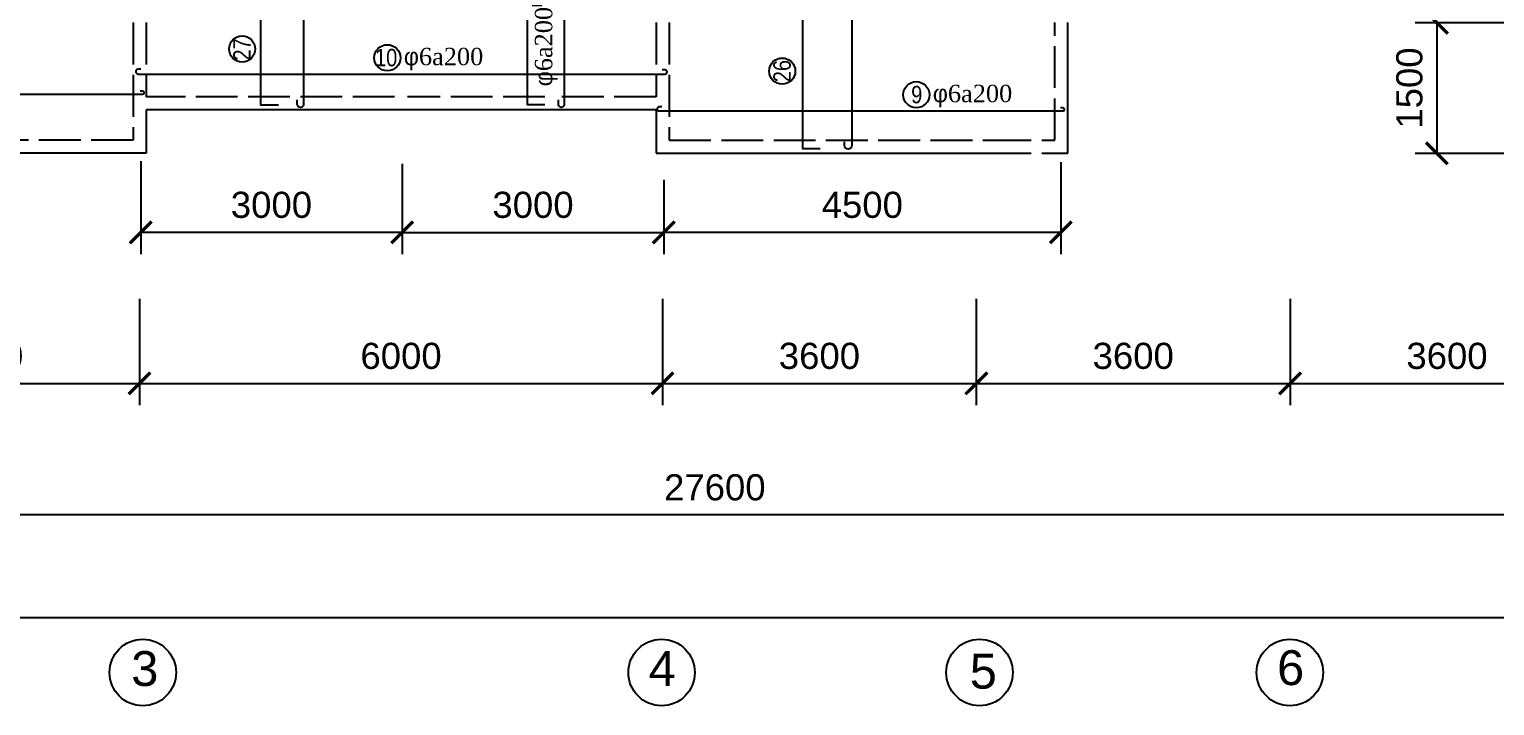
# Model space of a CAD drawing. Extents: x -105064 to -20964, y -943 to 58457.
# Drawn here: x -93411 to -76599, y 22990 to 30756 of the extents above; entities that cross this region are included whole.
import ezdxf

# ---------------------------------------------------------------- set-up
doc = ezdxf.new("R2010")
doc.units = 0
doc.header["$LTSCALE"] = 40
doc.linetypes.add('ACAD_ISO02W100', pattern=[15, 12, -3])
doc.layers.get('0').update_dxf_attribs({"linetype": 'CONTINUOUS'})
doc.layers.get('DEFPOINTS').update_dxf_attribs({"linetype": 'CONTINUOUS'})
for name, color, linetype in [('BAO', 3, 'CONTINUOUS'), ('KTHUOT', 6, 'CONTINUOUS'), ('MANH', 2, 'CONTINUOUS'), ('TEXT', 7, 'CONTINUOUS'), ('THEP', 1, 'CONTINUOUS')]:
    doc.layers.add(name, color=color, linetype=linetype)
doc.styles.add('DIM-NEW', font='')
doc.styles.add('VNI-HELVE', font='')
doc.styles.add('VNI-TIMES', font='')
doc.styles.get('DIM-NEW').set_extended_font_data('VNI-Helve-Condense')
doc.styles.get('VNI-HELVE').set_extended_font_data('VNI-Helve')
doc.styles.get('VNI-TIMES').set_extended_font_data('VNI-Times')
doc.dimstyles.new('D1', dxfattribs={"dimscale": 0, "dimtxt": 300, "dimasz": 250, "dimexe": 250, "dimexo": 0, "dimgap": 160, "dimtad": 1, "dimdec": 0, "dimdsep": 46, "dimtxsty": 'VNI-HELVE', "dimblk1": 'ARCHTICK', "dimblk2": 'ARCHTICK', "dimsah": 1, "dimcen": 2.5, "dimclrd": 6, "dimclre": 6, "dimclrt": 6, "dimadec": 0, "dimazin": 0, "dimtfac": 1, "dimtdec": 0, "dimtmove": 0, "dimatfit": 3, "dimldrblk": 'ARCHTICK', "dimfxl": 1, "dimtolj": 1, "dimtzin": 0, "dimarcsym": 0})

# ---------------------------------------------------------------- blocks, each defined once
blk = doc.blocks.new('_ARCHTICK')
at = {"color": 0, "linetype": 'ByBlock', "const_width": 0.15}
blk.add_lwpolyline([(-0.5, -0.5), (0.5, 0.5)], dxfattribs=at)
blk = doc.blocks.new('*D16')
at = {"layer": 'DEFPOINTS', "color": 0, "transparency": 16777216}
for p in [(-99346, 27684), (-37846, 27684), (-37846, 24003)]:
    blk.add_point(p, dxfattribs=at)
at = {"layer": 'KTHUOT', "color": 6, "lineweight": -2, "transparency": 16777216}
for p, q in [((-99346, 27684), (-99346, 23753)), ((-37846, 27684), (-37846, 23753)), ((-99346, 24003), (-37846, 24003))]:
    blk.add_line(p, q, dxfattribs=at)
at = {"layer": 'KTHUOT', "color": 6, "lineweight": -2, "transparency": 16777216, "xscale": 250, "yscale": 250, "zscale": 250, "rotation": 180}
blk.add_blockref('_ARCHTICK', (-99346, 24003), dxfattribs=at)
at = {"layer": 'KTHUOT', "color": 6, "lineweight": -2, "transparency": 16777216, "xscale": 250, "yscale": 250, "zscale": 250}
blk.add_blockref('_ARCHTICK', (-37846, 24003), dxfattribs=at)
at = {"layer": 'KTHUOT', "color": 6, "transparency": 16777216, "insert": (-68596, 24317), "char_height": 300, "attachment_point": 5, "style": 'VNI-HELVE'}
blk.add_mtext('\\A1;61500', dxfattribs=at)
blk = doc.blocks.new('*D22')
at = {"layer": 'DEFPOINTS', "color": 0, "transparency": 16777216}
for p in [(-92133, 29244), (-89133, 29213), (-92133, 28425)]:
    blk.add_point(p, dxfattribs=at)
at = {"layer": 'KTHUOT', "color": 6, "lineweight": -2, "transparency": 16777216}
for p, q in [((-92133, 29244), (-92133, 28175)), ((-89133, 29213), (-89133, 28175)), ((-89133, 28425), (-92133, 28425))]:
    blk.add_line(p, q, dxfattribs=at)
at = {"layer": 'KTHUOT', "color": 6, "lineweight": -2, "transparency": 16777216, "xscale": 250, "yscale": 250, "zscale": 250, "rotation": 180}
blk.add_blockref('_ARCHTICK', (-92133, 28425), dxfattribs=at)
at = {"layer": 'KTHUOT', "color": 6, "lineweight": -2, "transparency": 16777216, "xscale": 250, "yscale": 250, "zscale": 250}
blk.add_blockref('_ARCHTICK', (-89133, 28425), dxfattribs=at)
at = {"layer": 'KTHUOT', "color": 6, "transparency": 16777216, "insert": (-90633, 28739), "char_height": 300, "attachment_point": 5, "style": 'VNI-HELVE'}
blk.add_mtext('\\A1;3000', dxfattribs=at)
blk = doc.blocks.new('*D17')
at = {"layer": 'DEFPOINTS', "color": 0, "transparency": 16777216}
for p in [(-99346, 28644), (-71746, 26816), (-99346, 25182)]:
    blk.add_point(p, dxfattribs=at)
at = {"layer": 'KTHUOT', "color": 6, "lineweight": -2, "transparency": 16777216}
for p, q in [((-99346, 28644), (-99346, 24932)), ((-71746, 26816), (-71746, 24932)), ((-71746, 25182), (-99346, 25182))]:
    blk.add_line(p, q, dxfattribs=at)
at = {"layer": 'KTHUOT', "color": 6, "lineweight": -2, "transparency": 16777216, "xscale": 250, "yscale": 250, "zscale": 250, "rotation": 180}
blk.add_blockref('_ARCHTICK', (-99346, 25182), dxfattribs=at)
at = {"layer": 'KTHUOT', "color": 6, "lineweight": -2, "transparency": 16777216, "xscale": 250, "yscale": 250, "zscale": 250}
blk.add_blockref('_ARCHTICK', (-71746, 25182), dxfattribs=at)
at = {"layer": 'KTHUOT', "color": 6, "transparency": 16777216, "insert": (-85546, 25496), "char_height": 300, "attachment_point": 5, "style": 'VNI-HELVE'}
blk.add_mtext('\\A1;27600', dxfattribs=at)
blk = doc.blocks.new('*D3')
at = {"layer": 'DEFPOINTS', "color": 0, "transparency": 16777216}
for p in [(-92146, 27663), (-86146, 27663), (-86146, 26691)]:
    blk.add_point(p, dxfattribs=at)
at = {"layer": 'KTHUOT', "color": 6, "lineweight": -2, "transparency": 16777216}
for p, q in [((-86146, 27663), (-86146, 26441)), ((-92146, 26691), (-86146, 26691))]:
    blk.add_line(p, q, dxfattribs=at)
at = {"layer": 'KTHUOT', "color": 6, "lineweight": -2, "transparency": 16777216, "xscale": 250, "yscale": 250, "zscale": 250, "rotation": 180}
blk.add_blockref('_ARCHTICK', (-92146, 26691), dxfattribs=at)
at = {"layer": 'KTHUOT', "color": 6, "lineweight": -2, "transparency": 16777216, "xscale": 250, "yscale": 250, "zscale": 250}
blk.add_blockref('_ARCHTICK', (-86146, 26691), dxfattribs=at)
at = {"layer": 'KTHUOT', "color": 6, "transparency": 16777216, "insert": (-89146, 27005), "char_height": 300, "attachment_point": 5, "style": 'VNI-HELVE'}
blk.add_mtext('\\A1;6000', dxfattribs=at)
blk = doc.blocks.new('*D2')
at = {"layer": 'DEFPOINTS', "color": 0, "transparency": 16777216}
for p in [(-95746, 27663), (-92146, 27663), (-92146, 26691)]:
    blk.add_point(p, dxfattribs=at)
at = {"layer": 'KTHUOT', "color": 6, "lineweight": -2, "transparency": 16777216}
for p, q in [((-92146, 27663), (-92146, 26441)), ((-95746, 26691), (-92146, 26691))]:
    blk.add_line(p, q, dxfattribs=at)
at = {"layer": 'KTHUOT', "color": 6, "lineweight": -2, "transparency": 16777216, "xscale": 250, "yscale": 250, "zscale": 250, "rotation": 180}
blk.add_blockref('_ARCHTICK', (-95746, 26691), dxfattribs=at)
at = {"layer": 'KTHUOT', "color": 6, "lineweight": -2, "transparency": 16777216, "xscale": 250, "yscale": 250, "zscale": 250}
blk.add_blockref('_ARCHTICK', (-92146, 26691), dxfattribs=at)
at = {"layer": 'KTHUOT', "color": 6, "transparency": 16777216, "insert": (-93946, 27005), "char_height": 300, "attachment_point": 5, "style": 'VNI-HELVE'}
blk.add_mtext('\\A1;3600', dxfattribs=at)
blk = doc.blocks.new('*D32')
at = {"layer": 'DEFPOINTS', "color": 0, "linetype": 'Continuous', "transparency": 16777216}
for p in [(-76396, 30832), (-77262, 29332), (-76396, 29332)]:
    blk.add_point(p, dxfattribs=at)
at = {"layer": 'KTHUOT', "color": 6, "linetype": 'Continuous', "lineweight": -2, "transparency": 16777216}
for p, q in [((-76396, 30832), (-77512, 30832)), ((-77262, 30832), (-77262, 29332)), ((-76396, 29332), (-77512, 29332))]:
    blk.add_line(p, q, dxfattribs=at)
at = {"layer": 'KTHUOT', "color": 6, "linetype": 'Continuous', "lineweight": -2, "transparency": 16777216, "xscale": 250, "yscale": 250, "zscale": 250}
for p, rotation in [((-77262, 30832), 90), ((-77262, 29332), 270)]:
    blk.add_blockref('_ARCHTICK', p, dxfattribs=dict(at, rotation=rotation))
at = {"layer": 'KTHUOT', "color": 6, "linetype": 'Continuous', "transparency": 16777216, "insert": (-77576, 30082), "char_height": 300, "attachment_point": 5, "rotation": 90, "style": 'VNI-HELVE'}
blk.add_mtext('\\A1;1500', dxfattribs=at)
blk = doc.blocks.new('*D6')
at = {"layer": 'DEFPOINTS', "color": 0, "transparency": 16777216}
for p in [(-78946, 27663), (-75346, 27663), (-75346, 26691)]:
    blk.add_point(p, dxfattribs=at)
at = {"layer": 'KTHUOT', "color": 6, "lineweight": -2, "transparency": 16777216}
for p, q in [((-75346, 27663), (-75346, 26441)), ((-78946, 26691), (-75346, 26691))]:
    blk.add_line(p, q, dxfattribs=at)
at = {"layer": 'KTHUOT', "color": 6, "lineweight": -2, "transparency": 16777216, "xscale": 250, "yscale": 250, "zscale": 250, "rotation": 180}
blk.add_blockref('_ARCHTICK', (-78946, 26691), dxfattribs=at)
at = {"layer": 'KTHUOT', "color": 6, "lineweight": -2, "transparency": 16777216, "xscale": 250, "yscale": 250, "zscale": 250}
blk.add_blockref('_ARCHTICK', (-75346, 26691), dxfattribs=at)
at = {"layer": 'KTHUOT', "color": 6, "transparency": 16777216, "insert": (-77146, 27005), "char_height": 300, "attachment_point": 5, "style": 'VNI-HELVE'}
blk.add_mtext('\\A1;3600', dxfattribs=at)
blk = doc.blocks.new('*D25')
at = {"layer": 'DEFPOINTS', "color": 0, "linetype": 'Continuous', "transparency": 16777216}
for p in [(-81576, 29231), (-86132, 28848), (-86132, 28425)]:
    blk.add_point(p, dxfattribs=at)
at = {"layer": 'KTHUOT', "color": 6, "linetype": 'Continuous', "lineweight": -2, "transparency": 16777216}
for p, q in [((-81576, 29231), (-81576, 28175)), ((-86132, 28848), (-86132, 28175)), ((-81576, 28425), (-86132, 28425))]:
    blk.add_line(p, q, dxfattribs=at)
at = {"layer": 'KTHUOT', "color": 6, "linetype": 'Continuous', "lineweight": -2, "transparency": 16777216, "xscale": 250, "yscale": 250, "zscale": 250, "rotation": 180}
blk.add_blockref('_ARCHTICK', (-86132, 28425), dxfattribs=at)
at = {"layer": 'KTHUOT', "color": 6, "linetype": 'Continuous', "lineweight": -2, "transparency": 16777216, "xscale": 250, "yscale": 250, "zscale": 250}
blk.add_blockref('_ARCHTICK', (-81576, 28425), dxfattribs=at)
at = {"layer": 'KTHUOT', "color": 6, "linetype": 'Continuous', "transparency": 16777216, "insert": (-83854, 28739), "char_height": 300, "attachment_point": 5, "style": 'VNI-HELVE'}
blk.add_mtext('\\A1;4500', dxfattribs=at)
blk = doc.blocks.new('*D4')
at = {"layer": 'DEFPOINTS', "color": 0, "transparency": 16777216}
for p in [(-86146, 27663), (-82546, 27663), (-82546, 26691)]:
    blk.add_point(p, dxfattribs=at)
at = {"layer": 'KTHUOT', "color": 6, "lineweight": -2, "transparency": 16777216}
for p, q in [((-82546, 27663), (-82546, 26441)), ((-86146, 26691), (-82546, 26691))]:
    blk.add_line(p, q, dxfattribs=at)
at = {"layer": 'KTHUOT', "color": 6, "lineweight": -2, "transparency": 16777216, "xscale": 250, "yscale": 250, "zscale": 250, "rotation": 180}
blk.add_blockref('_ARCHTICK', (-86146, 26691), dxfattribs=at)
at = {"layer": 'KTHUOT', "color": 6, "lineweight": -2, "transparency": 16777216, "xscale": 250, "yscale": 250, "zscale": 250}
blk.add_blockref('_ARCHTICK', (-82546, 26691), dxfattribs=at)
at = {"layer": 'KTHUOT', "color": 6, "transparency": 16777216, "insert": (-84346, 27005), "char_height": 300, "attachment_point": 5, "style": 'VNI-HELVE'}
blk.add_mtext('\\A1;3600', dxfattribs=at)
blk = doc.blocks.new('*D23')
at = {"layer": 'DEFPOINTS', "color": 0, "transparency": 16777216}
for p in [(-89133, 29033), (-86132, 29028), (-86132, 28425)]:
    blk.add_point(p, dxfattribs=at)
at = {"layer": 'KTHUOT', "color": 6, "lineweight": -2, "transparency": 16777216}
for p, q in [((-89133, 29033), (-89133, 28175)), ((-86132, 29028), (-86132, 28175)), ((-89133, 28425), (-86132, 28425))]:
    blk.add_line(p, q, dxfattribs=at)
at = {"layer": 'KTHUOT', "color": 6, "lineweight": -2, "transparency": 16777216, "xscale": 250, "yscale": 250, "zscale": 250, "rotation": 180}
blk.add_blockref('_ARCHTICK', (-89133, 28425), dxfattribs=at)
at = {"layer": 'KTHUOT', "color": 6, "lineweight": -2, "transparency": 16777216, "xscale": 250, "yscale": 250, "zscale": 250}
blk.add_blockref('_ARCHTICK', (-86132, 28425), dxfattribs=at)
at = {"layer": 'KTHUOT', "color": 6, "transparency": 16777216, "insert": (-87632, 28739), "char_height": 300, "attachment_point": 5, "style": 'VNI-HELVE'}
blk.add_mtext('\\A1;3000', dxfattribs=at)
blk = doc.blocks.new('*D5')
at = {"layer": 'DEFPOINTS', "color": 0, "transparency": 16777216}
for p in [(-82546, 27663), (-78946, 27663), (-78946, 26691)]:
    blk.add_point(p, dxfattribs=at)
at = {"layer": 'KTHUOT', "color": 6, "lineweight": -2, "transparency": 16777216}
for p, q in [((-78946, 27663), (-78946, 26441)), ((-82546, 26691), (-78946, 26691))]:
    blk.add_line(p, q, dxfattribs=at)
at = {"layer": 'KTHUOT', "color": 6, "lineweight": -2, "transparency": 16777216, "xscale": 250, "yscale": 250, "zscale": 250, "rotation": 180}
blk.add_blockref('_ARCHTICK', (-82546, 26691), dxfattribs=at)
at = {"layer": 'KTHUOT', "color": 6, "lineweight": -2, "transparency": 16777216, "xscale": 250, "yscale": 250, "zscale": 250}
blk.add_blockref('_ARCHTICK', (-78946, 26691), dxfattribs=at)
at = {"layer": 'KTHUOT', "color": 6, "transparency": 16777216, "insert": (-80746, 27005), "char_height": 300, "attachment_point": 5, "style": 'VNI-HELVE'}
blk.add_mtext('\\A1;3600', dxfattribs=at)

msp = doc.modelspace()

# ---------------------------------------------------------------- linework, layer by layer
at = {"layer": 'BAO', "color": 3, "linetype": 'Continuous'}
for centre in [(-92109.2, 23371.8), (-86156.9, 23371.8), (-82509, 23371.8), (-78948.8, 23371.8)]:
    msp.add_circle(centre, 381.3, dxfattribs=at)
at = {"layer": 'KTHUOT', "color": 6, "linetype": 'Continuous'}
for centre in [(-90969.1, 30530), (-89303.3, 30429.3), (-84772.9, 30276.1), (-83234.5, 30005)]:
    msp.add_circle(centre, 150, dxfattribs=at)
at = {"layer": 'MANH', "linetype": 'ACAD_ISO02W100'}
for p, q in [((-92220.8, 30832.4), (-92220.8, 29482.4)), ((-92070.8, 30832.4), (-92070.8, 29982.4)), ((-86220.8, 30832.4), (-86220.8, 29982.4)), ((-86070.8, 30832.4), (-86070.8, 29482.4)), ((-81645.8, 29482.4), (-81645.8, 30832.4)), ((-89220.8, 29982.4), (-92070.8, 29982.4)), ((-87495.8, 29982.4), (-89070.8, 29982.4)), ((-86220.8, 29982.4), (-87345.8, 29982.4)), ((-92220.8, 29482.4), (-95895.8, 29482.4)), ((-86070.8, 29482.4), (-82395.8, 29482.4)), ((-82395.8, 29482.4), (-81645.8, 29482.4)), ((-82395.8, 29332.4), (-81495.8, 29332.4))]:
    msp.add_line(p, q, dxfattribs=at)
at = {"layer": 'MANH', "linetype": 'Continuous'}
for p, q in [((-81495.8, 29332.4), (-81495.8, 30832.4)), ((-88995.8, 29832.4), (-92070.8, 29832.4)), ((-92070.8, 29832.4), (-92070.8, 29332.4)), ((-86220.8, 29832.4), (-88995.8, 29832.4)), ((-86220.8, 29832.4), (-86220.8, 29332.4)), ((-92070.8, 29332.4), (-95895.8, 29332.4)), ((-86220.8, 29332.4), (-82395.8, 29332.4))]:
    msp.add_line(p, q, dxfattribs=at)
at = {"layer": 'THEP'}
for points in [[(-84046.5, 39334.4), (-84046.5, 39397.5, -1), (-83975.5, 39397.5), (-83975.5, 29421.3), (-83975.5, 29421.3, -1), (-84056.8, 29421.3), (-84056.8, 29464.4)], [(-90264.2, 31132.4), (-90264.2, 29895.1, -1), (-90337.8, 29895.1), (-90337.8, 29945.1)], [(-87339.1, 30967.5), (-87339.1, 31049.1, -1), (-87275.6, 31049.1), (-87275.6, 29890.3, -1), (-87338.9, 29890.3), (-87338.9, 29944.7)], [(-92130.8, 30298.6), (-92162.7, 30298.6, 1), (-92162.7, 30242.8), (-86118.3, 30242.8, 1), (-86118.3, 30290.4), (-86150.2, 30290.4)], [(-96713.8, 30056.7), (-96744.6, 30056.7, 1), (-96744.6, 30010.7), (-92110.9, 30010.7, 1), (-92110.9, 30045.4), (-92140, 30045.4)], [(-86153.8, 29864.6), (-86184.6, 29864.6, 1), (-86184.6, 29818.6), (-81550.9, 29818.6, 1), (-81550.9, 29853.3), (-81579.9, 29853.3)]]:
    msp.add_lwpolyline(points, format="xyb", dxfattribs=at)
for points in [[(-90590.5, 32182.3), (-90758.3, 32182.3), (-90758.3, 29888), (-90553.4, 29888)], [(-84372.9, 32182.3), (-84540.8, 32182.3), (-84540.8, 29388.3), (-84335.9, 29388.3)], [(-87532.2, 31029.3), (-87700.1, 31029.3), (-87700.1, 29892.5), (-87495.2, 29892.5)]]:
    msp.add_lwpolyline(points, dxfattribs=at)

# ---------------------------------------------------------------- texts
at = {"layer": 'TEXT', "style": 'DIM-NEW'}
for s, p in [('27', (-90871, 30397.1)), ('26', (-84674.9, 30148.8))]:
    msp.add_text(s, height=200, rotation=90, dxfattribs=at).set_placement(p)
at = {"layer": 'TEXT'}
for s, height, style, p in [('10', 200, 'DIM-NEW', (-89444.1, 30331.2)), ('9', 200, 'DIM-NEW', (-83293.5, 29906.9)), ('3', 400, 'VNI-HELVE', (-92241.2, 23217.2)), ('4', 400, 'VNI-HELVE', (-86304.8, 23217.2)), ('5', 400, 'VNI-HELVE', (-82620.8, 23186.7)), ('6', 400, 'VNI-HELVE', (-79095, 23227.3))]:
    msp.add_text(s, height=height, dxfattribs=dict(at, style=style)).set_placement(p)
at = {"layer": 'TEXT', "insert": (-87610.6, 30101.5), "char_height": 200, "width": 982.857, "attachment_point": 1, "rotation": 90, "style": 'VNI-TIMES'}
msp.add_mtext('{\\fSymbol|b0|i0|c2|p16;f}6a200', dxfattribs=at)
at = {"layer": 'TEXT', "char_height": 200, "width": 982.857, "attachment_point": 1, "style": 'VNI-TIMES'}
for insert in [(-89114, 30543.6), (-83045.2, 30119.3)]:
    msp.add_mtext('{\\fSymbol|b0|i0|c2|p16;f}6a200', dxfattribs=dict(at, insert=insert))

# ---------------------------------------------------------------- dimensions: what is measured, and where the dimension line sits
at = {"layer": 'KTHUOT', "color": 6, "linetype": 'Continuous'}
dim = msp.add_linear_dim(base=(-77261.7, 29332.4), p1=(-76395.8, 30832.4), p2=(-76395.8, 29332.4), angle=90, dimstyle='D1', override={"dimscale": 1}, dxfattribs=at)
dim.commit()
dim.dimension.update_dxf_attribs({"geometry": '*D32', "text_midpoint": (-77575.9, 30082.4)})
at = {"layer": 'KTHUOT'}
for base, p1, p2, picture, middle in [((-92133.3, 28424.9), (-89132.7, 29213.1), (-92133.3, 29244), '*D22', (-90633, 28739.1)), ((-86132, 28424.9), (-89132.7, 29033.1), (-86132, 29027.6), '*D23', (-87632.4, 28739.1))]:
    dim = msp.add_linear_dim(base=base, p1=p1, p2=p2, text='3000', dimstyle='D1', override={"dimscale": 1}, dxfattribs=at)
    dim.commit()
    dim.dimension.update_dxf_attribs({"geometry": picture, "text_midpoint": middle})
at = {"layer": 'KTHUOT', "color": 6, "linetype": 'Continuous'}
dim = msp.add_linear_dim(base=(-86132, 28424.9), p1=(-81576.4, 29230.9), p2=(-86132, 28847.6), text='4500', dimstyle='D1', override={"dimscale": 1}, dxfattribs=at)
dim.commit()
dim.dimension.update_dxf_attribs({"geometry": '*D25', "text_midpoint": (-83854.2, 28739.1)})
at = {"layer": 'KTHUOT'}
for base, p1, p2, override, picture, middle in [((-99345.8, 25181.5), (-71745.8, 26815.7), (-99345.8, 28644.4), {"dimscale": 1}, '*D17', (-85545.8, 25495.7)), ((-37845.8, 24003.1), (-99345.8, 27684.5), (-37845.8, 27684.5), {"dimscale": 1}, '*D16', (-68595.8, 24317.3)), ((-92145.8, 26690.7), (-95745.8, 27663), (-92145.8, 27663), {"dimscale": 1, "dimse1": 1, "dimtmove": 1}, '*D2', (-93945.8, 27004.9)), ((-86145.8, 26690.7), (-92145.8, 27663), (-86145.8, 27663), {"dimscale": 1, "dimse1": 1, "dimtmove": 1}, '*D3', (-89145.8, 27004.9)), ((-82545.8, 26690.7), (-86145.8, 27663), (-82545.8, 27663), {"dimscale": 1, "dimse1": 1, "dimtmove": 1}, '*D4', (-84345.8, 27004.9)), ((-78945.8, 26690.7), (-82545.8, 27663), (-78945.8, 27663), {"dimscale": 1, "dimse1": 1, "dimtmove": 1}, '*D5', (-80745.8, 27004.9)), ((-75345.8, 26690.7), (-78945.8, 27663), (-75345.8, 27663), {"dimscale": 1, "dimse1": 1, "dimtmove": 1}, '*D6', (-77145.8, 27004.9))]:
    dim = msp.add_linear_dim(base=base, p1=p1, p2=p2, dimstyle='D1', override=override, dxfattribs=at)
    dim.commit()
    dim.dimension.update_dxf_attribs({"geometry": picture, "text_midpoint": middle})

doc.saveas('drawing.dxf')
